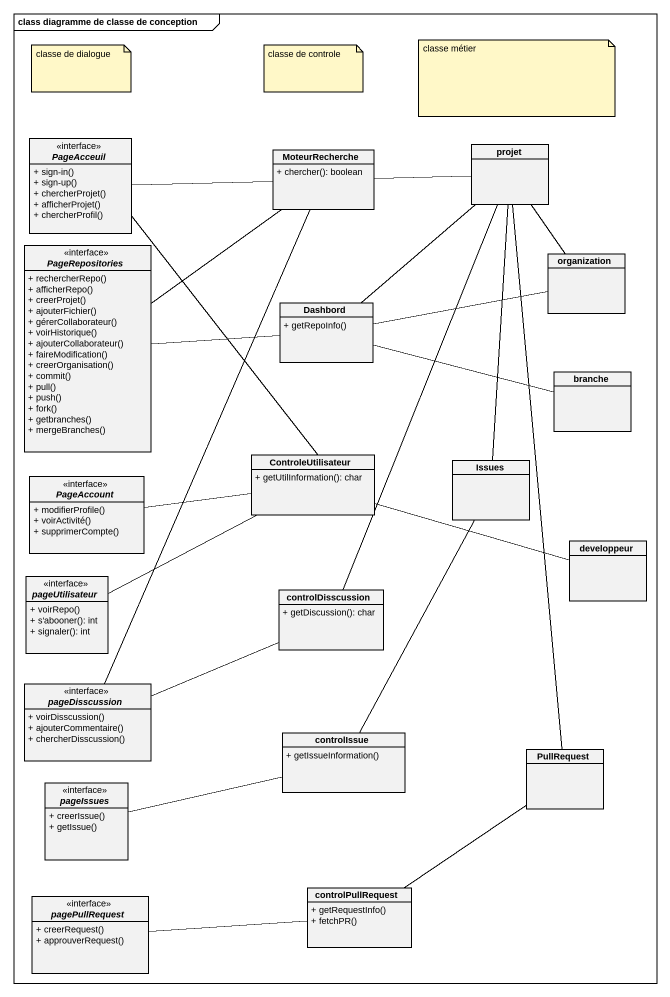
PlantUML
@startuml
mainframe class diagramme de classe de conception
hide circle
hide empty members
skinparam classAttributeIconSize 0
interface PageAcceuil {
  + sign-in()
  + sign-up()
  + chercherProjet()
  + afficherProjet()
  + chercherProfil()
}
class MoteurRecherche {
  + chercher(): boolean
}
class projet
interface PageRepositories {
  + rechercherRepo()
  + afficherRepo()
  + creerProjet()
  + ajouterFichier()
  + gérerCollaborateur()
  + voirHistorique()
  + ajouterCollaborateur()
  + faireModification()
  + creerOrganisation()
  + commit()
  + pull()
  + push()
  + fork()
  + getbranches()
  + mergeBranches()
}
class organization
class Dashbord {
  + getRepoInfo()
}
class branche
class ControleUtilisateur {
  + getUtilInformation(): char
}
class Issues
interface PageAccount {
  + modifierProfile()
  + voirActivité()
  + supprimerCompte()
}
class developpeur
interface pageUtilisateur {
  + voirRepo()
  + s'abooner(): int
  + signaler(): int
}
class controlDisscussion {
  + getDiscussion(): char
}
interface pageDisscussion {
  + voirDisscussion()
  + ajouterCommentaire()
  + chercherDisscussion()
}
class controlIssue {
  + getIssueInformation()
}
class PullRequest
interface pageIssues {
  + creerIssue()
  + getIssue()
}
interface pagePullRequest {
  + creerRequest()
  + approuverRequest()
}
class controlPullRequest {
  + getRequestInfo()
  + fetchPR()
}
PageAcceuil -right- MoteurRecherche
PageAcceuil -- ControleUtilisateur
MoteurRecherche -right- projet
PageRepositories -up- MoteurRecherche
organization -up- projet
Dashbord -up- projet
Dashbord -left- PageRepositories
Dashbord -right- organization
Dashbord -right- branche
ControleUtilisateur -right- developpeur
Issues -up- projet
PageAccount -right- ControleUtilisateur
pageUtilisateur -right- ControleUtilisateur
controlDisscussion -up- projet
pageDisscussion -up- MoteurRecherche
pageDisscussion -right- controlDisscussion
controlIssue -up- Issues
PullRequest -up- projet
pageIssues -right- controlIssue
pagePullRequest -right- controlPullRequest
controlPullRequest -up- PullRequest
note as N1
  classe de dialogue
end note
note as N2
  classe de controle
end note
note as N3
  classe métier
end note
@enduml
